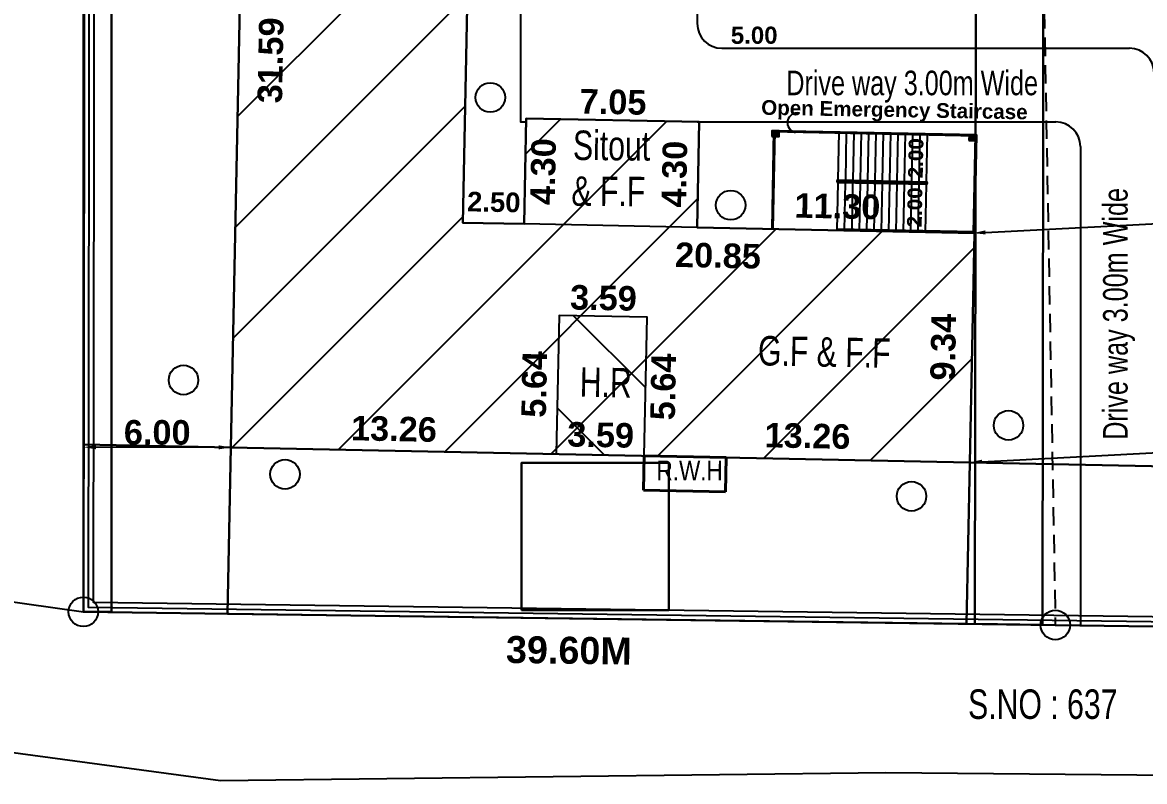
# Model space of a CAD drawing. Header units: metres. Extents: x 0 to 602, y 0 to 196.
# Drawn here: x 45.11 to 90.83, y 50.02 to 80.94 of the extents above; entities that cross this region are included whole.
import ezdxf

# ---------------------------------------------------------------- set-up
doc = ezdxf.new("R2010")
doc.units = ezdxf.units.M
doc.header["$MEASUREMENT"] = 0
doc.linetypes.add('HIDDEN', pattern=[0.375, 0.25, -0.125])
doc.layers.add('BLK_1_COVERED_AREA', color=1, linetype='Continuous', lineweight=35)
doc.layers.add('BLK_1_INTERNAL_VEHICULAR_ACCESS', color=161, linetype='Continuous', lineweight=0)
for name, color, linetype in [('BLK_1_LVL_0_BLDG_FOOT_PRINT', 7, 'Continuous'), ('BLK_1_LVL_0_REAR_SETBACK', 7, 'Continuous'), ('BLK_1_LVL_0_SIDE_SETBACK1', 7, 'Continuous'), ('BLK_1_LVL_0_SIDE_SETBACK2', 7, 'Continuous'), ('BLK_2_LVL_0_REAR_SETBACK', 7, 'Continuous'), ('DISTANCE_BLK', 7, 'Continuous'), ('PLOT_BOUNDARY', 7, 'Continuous'), ('RWH', 7, 'Continuous')]:
    doc.layers.add(name, color=color, linetype=linetype)
doc.styles.add('.3', font='GILC____.TTF', dxfattribs={"height": 0.3})
doc.styles.add('.5', font='GILC____.TTF', dxfattribs={"height": 0.5})
doc.styles.add('Ar Bold', font='arialbd.ttf')
doc.styles.get("Standard").update_dxf_attribs({"font": 'swissc.ttf', "height": 0.23})
doc.dimstyles.new('$Side open200', dxfattribs={"dimtxt": 1, "dimasz": 0.5, "dimexe": 0.18, "dimexo": 0.0625, "dimgap": 0.09, "dimtad": 1, "dimzin": 4, "dimdsep": 46, "dimtxsty": 'Ar Bold', "dimcen": 0.09, "dimse1": 1, "dimse2": 1, "dimclrd": 252, "dimclrt": 40, "dimadec": 0, "dimazin": 0, "dimtfac": 1, "dimtix": 1, "dimtofl": 0, "dimtmove": 2, "dimatfit": 0, "dimfxl": 0, "dimtzin": 0, "dimarcsym": 0})
doc.dimstyles.new('&Site100', dxfattribs={"dimtxt": 1.1, "dimasz": 0.18, "dimexe": 0.18, "dimexo": 0.0625, "dimgap": 0.12, "dimtad": 1, "dimzin": 4, "dimdsep": 46, "dimtxsty": 'Ar Bold', "dimcen": 0.09, "dimse1": 1, "dimse2": 1, "dimsd1": 1, "dimsd2": 1, "dimclrt": 3, "dimadec": 0, "dimazin": 0, "dimtfac": 1, "dimtix": 1, "dimtofl": 0, "dimtmove": 0, "dimatfit": 3, "dimfxl": 0, "dimtolj": 1, "dimtzin": 0, "dimarcsym": 0})
doc.dimstyles.new('~dimensions 1000', dxfattribs={"dimtxt": 1, "dimasz": 0.17, "dimexe": 0.05, "dimexo": 0.0625, "dimgap": 0.06, "dimtad": 1, "dimzin": 4, "dimdsep": 46, "dimtxsty": 'Ar Bold', "dimcen": 0.09, "dimse1": 1, "dimse2": 1, "dimsd1": 1, "dimsd2": 1, "dimadec": 0, "dimazin": 0, "dimtfac": 1, "dimtix": 1, "dimtofl": 0, "dimtmove": 2, "dimatfit": 3, "dimfxl": 0, "dimtolj": 1, "dimtzin": 0, "dimarcsym": 0})

# ---------------------------------------------------------------- blocks, each defined once
blk = doc.blocks.new('*D891')
at = {"color": 252, "linetype": 'Continuous', "lineweight": -2}
blk.add_line((53.1, 63.633), (48.103, 63.64), dxfattribs=at)
at = {"color": 252, "linetype": 'Continuous', "lineweight": 30}
for points in [[(48.103, 63.723), (48.103, 63.556), (47.603, 63.64)], [(53.1, 63.716), (53.1, 63.549), (53.6, 63.632)]]:
    blk.add_solid(points, dxfattribs=at)
at = {"layer": 'Defpoints', "color": 0, "linetype": 'Continuous', "lineweight": 30}
for p in [(47.603, 63.893), (47.603, 63.64), (53.601, 63.885)]:
    blk.add_point(p, dxfattribs=at)
at = {"color": 40, "linetype": 'Continuous', "insert": (50.602, 64.237), "char_height": 1, "attachment_point": 5, "rotation": 359.9223, "style": 'Ar Bold'}
blk.add_mtext('6.00', dxfattribs=at)
blk = doc.blocks.new('*D1224')
at = {"color": 252, "linetype": 'Continuous', "lineweight": -2}
blk.add_line((84.203, 63.048), (128.811, 65.373), dxfattribs=at)
at = {"color": 252, "linetype": 'Continuous', "lineweight": 30}
for points in [[(128.807, 65.456), (128.815, 65.29), (129.31, 65.399)], [(84.199, 63.131), (84.208, 62.965), (83.704, 63.022)]]:
    blk.add_solid(points, dxfattribs=at)
at = {"layer": 'Defpoints', "color": 0, "linetype": 'Continuous', "lineweight": 30}
for p in [(129.31, 65.399), (129.31, 65.399), (83.704, 63.022)]:
    blk.add_point(p, dxfattribs=at)
at = {"color": 40, "linetype": 'Continuous', "insert": (106.476, 64.81), "char_height": 1, "attachment_point": 5, "rotation": 2.9839, "style": 'Ar Bold'}
blk.add_mtext('45.67', dxfattribs=at)
blk = doc.blocks.new('*D892')
at = {"color": 252, "linetype": 'Continuous', "lineweight": -2}
for p, q in [((128.326, 74.68), (115.585, 74.016)), ((84.343, 72.387), (111.972, 73.827))]:
    blk.add_line(p, q, dxfattribs=at)
at = {"color": 252, "linetype": 'Continuous', "lineweight": 30}
for points in [[(128.321, 74.763), (128.33, 74.597), (128.825, 74.706)], [(84.338, 72.47), (84.347, 72.304), (83.843, 72.361)]]:
    blk.add_solid(points, dxfattribs=at)
at = {"layer": 'Defpoints', "color": 0, "linetype": 'Continuous', "lineweight": 30}
for p in [(128.825, 74.706), (128.825, 74.706), (83.843, 72.361)]:
    blk.add_point(p, dxfattribs=at)
at = {"color": 40, "linetype": 'Continuous', "insert": (113.778, 73.921), "char_height": 1, "attachment_point": 5, "rotation": 2.9839, "style": 'Ar Bold'}
blk.add_mtext('45.04', dxfattribs=at)
blk = doc.blocks.new('*D1240')
at = {"layer": 'Defpoints', "color": 0, "linetype": 'Continuous', "lineweight": 30}
for p in [(55.35, 95.193), (56.117, 95.178), (54.709, 63.61)]:
    blk.add_point(p, dxfattribs=at)
at = {"color": 0, "linetype": 'Continuous', "insert": (55.227, 79.397), "char_height": 1, "attachment_point": 5, "rotation": 88.8388, "style": 'Ar Bold'}
blk.add_mtext('\\A1;31.59', dxfattribs=at)
blk = doc.blocks.new('*D1241')
at = {"layer": 'Defpoints', "color": 0, "linetype": 'Continuous', "lineweight": 30}
for p in [(63.831, 111.435), (62.157, 72.801), (63.047, 72.783)]:
    blk.add_point(p, dxfattribs=at)
at = {"color": 0, "linetype": 'Continuous', "insert": (61.978, 92.138), "char_height": 1, "attachment_point": 5, "rotation": 88.8382, "style": 'Ar Bold'}
blk.add_mtext('\\A1;38.66', dxfattribs=at)
blk = doc.blocks.new('*D1242')
at = {"layer": 'Defpoints', "color": 0, "linetype": 'Continuous', "lineweight": 30}
for p in [(53.642, 65.705), (66.9, 65.436), (66.864, 63.675)]:
    blk.add_point(p, dxfattribs=at)
at = {"color": 0, "linetype": 'Continuous', "insert": (60.247, 64.38), "char_height": 1, "attachment_point": 5, "rotation": 358.8388, "style": 'Ar Bold'}
blk.add_mtext('\\A1;13.26', dxfattribs=at)
blk = doc.blocks.new('*D1243')
at = {"layer": 'Defpoints', "color": 0, "linetype": 'Continuous', "lineweight": 30}
for p in [(66.858, 63.363), (70.447, 63.291), (70.452, 63.528)]:
    blk.add_point(p, dxfattribs=at)
at = {"color": 0, "linetype": 'Continuous', "insert": (68.669, 64.135), "char_height": 1, "attachment_point": 5, "rotation": 358.8388, "style": 'Ar Bold'}
blk.add_mtext('\\A1;3.59', dxfattribs=at)
blk = doc.blocks.new('*D1244')
at = {"layer": 'Defpoints', "color": 0, "linetype": 'Continuous', "lineweight": 30}
for p in [(66.972, 69.002), (66.481, 63.371), (66.858, 63.363)]:
    blk.add_point(p, dxfattribs=at)
at = {"color": 0, "linetype": 'Continuous', "insert": (65.968, 66.202), "char_height": 1, "attachment_point": 5, "rotation": 88.8388, "style": 'Ar Bold'}
blk.add_mtext('\\A1;5.64', dxfattribs=at)
blk = doc.blocks.new('*D1245')
at = {"layer": 'Defpoints', "color": 0, "linetype": 'Continuous', "lineweight": 30}
for p in [(66.976, 69.18), (66.972, 69.002), (70.561, 68.93)]:
    blk.add_point(p, dxfattribs=at)
at = {"color": 0, "linetype": 'Continuous', "insert": (68.782, 69.715), "char_height": 1, "attachment_point": 5, "rotation": 358.8388, "style": 'Ar Bold'}
blk.add_mtext('\\A1;3.59', dxfattribs=at)
blk = doc.blocks.new('*D1246')
at = {"layer": 'Defpoints', "color": 0, "linetype": 'Continuous', "lineweight": 30}
for p in [(70.561, 68.93), (70.447, 63.291), (71.734, 63.265)]:
    blk.add_point(p, dxfattribs=at)
at = {"color": 0, "linetype": 'Continuous', "insert": (71.221, 66.096), "char_height": 1, "attachment_point": 5, "rotation": 88.8388, "style": 'Ar Bold'}
blk.add_mtext('\\A1;5.64', dxfattribs=at)
blk = doc.blocks.new('*D1247')
at = {"layer": 'Defpoints', "color": 0, "linetype": 'Continuous', "lineweight": 30}
for p in [(70.535, 67.66), (83.793, 67.392), (83.712, 63.39)]:
    blk.add_point(p, dxfattribs=at)
at = {"color": 0, "linetype": 'Continuous', "insert": (77.095, 64.095), "char_height": 1, "attachment_point": 5, "rotation": 358.8388, "style": 'Ar Bold'}
blk.add_mtext('\\A1;13.26', dxfattribs=at)
blk = doc.blocks.new('*D1248')
at = {"layer": 'Defpoints', "color": 0, "linetype": 'Continuous', "lineweight": 30}
for p in [(83.294, 72.372), (83.893, 72.36), (83.704, 63.022)]:
    blk.add_point(p, dxfattribs=at)
at = {"color": 0, "linetype": 'Continuous', "insert": (82.629, 67.715), "char_height": 1, "attachment_point": 5, "rotation": 88.8388, "style": 'Ar Bold'}
blk.add_mtext('\\A1;9.34', dxfattribs=at)
blk = doc.blocks.new('*D1249')
at = {"layer": 'Defpoints', "color": 0, "linetype": 'Continuous', "lineweight": 30}
for p in [(72.596, 72.589), (83.893, 72.36), (83.862, 70.797)]:
    blk.add_point(p, dxfattribs=at)
at = {"color": 0, "linetype": 'Continuous', "insert": (78.314, 73.448), "char_height": 1, "attachment_point": 5, "rotation": 358.8388, "style": 'Ar Bold'}
blk.add_mtext('\\A1;11.30', dxfattribs=at)
blk = doc.blocks.new('*D1250')
at = {"layer": 'Defpoints', "color": 0, "linetype": 'Continuous', "lineweight": 30}
for p in [(65.638, 77.199), (65.547, 72.732), (72.596, 72.589)]:
    blk.add_point(p, dxfattribs=at)
at = {"color": 0, "linetype": 'Continuous', "insert": (69.174, 77.698), "char_height": 1, "attachment_point": 5, "rotation": 358.8388, "style": 'Ar Bold'}
blk.add_mtext('\\A1;7.05', dxfattribs=at)
blk = doc.blocks.new('*D1251')
at = {"layer": 'Defpoints', "color": 0, "linetype": 'Continuous', "lineweight": 30}
for p in [(72.683, 76.888), (72.596, 72.589), (72.596, 72.589)]:
    blk.add_point(p, dxfattribs=at)
at = {"color": 0, "linetype": 'Continuous', "insert": (71.679, 74.762), "char_height": 1, "attachment_point": 5, "rotation": 88.8388, "style": 'Ar Bold'}
blk.add_mtext('\\A1;4.30', dxfattribs=at)
blk = doc.blocks.new('*D1252')
at = {"layer": 'Defpoints', "color": 0, "linetype": 'Continuous', "lineweight": 30}
for p in [(65.634, 77.031), (65.547, 72.732), (66.856, 72.705)]:
    blk.add_point(p, dxfattribs=at)
at = {"color": 0, "linetype": 'Continuous', "insert": (66.329, 74.866), "char_height": 1, "attachment_point": 5, "rotation": 88.8388, "style": 'Ar Bold'}
blk.add_mtext('\\A1;4.30', dxfattribs=at)
blk = doc.blocks.new('*D1253')
at = {"layer": 'Defpoints', "color": 0, "linetype": 'Continuous', "lineweight": 30}
for p in [(63.048, 72.783), (83.893, 72.36), (83.859, 70.658)]:
    blk.add_point(p, dxfattribs=at)
at = {"color": 0, "linetype": 'Continuous', "insert": (73.448, 71.44), "char_height": 1, "attachment_point": 5, "rotation": 358.8388, "style": 'Ar Bold'}
blk.add_mtext('\\A1;20.85', dxfattribs=at)
blk = doc.blocks.new('*D1220')
at = {"layer": 'Defpoints', "color": 0, "linetype": 'Continuous', "lineweight": 30}
for p in [(47.594, 56.933), (87.191, 56.397), (87.164, 54.41)]:
    blk.add_point(p, dxfattribs=at)
at = {"color": 3, "linetype": 'Continuous', "insert": (67.374, 55.36), "char_height": 1.1, "attachment_point": 5, "rotation": 359.2247, "style": 'Ar Bold'}
blk.add_mtext('\\A1;39.60M', dxfattribs=at)
blk = doc.blocks.new('*D1221')
at = {"layer": 'Defpoints', "color": 0, "linetype": 'Continuous', "lineweight": 30}
for p in [(46.656, 165.045), (47.74, 165.043), (47.594, 56.933)]:
    blk.add_point(p, dxfattribs=at)
at = {"color": 3, "linetype": 'Continuous', "insert": (45.9, 110.991), "char_height": 1.1, "attachment_point": 5, "rotation": 89.9223, "style": 'Ar Bold'}
blk.add_mtext('\\A1;107.80M', dxfattribs=at)
blk = doc.blocks.new('*D1255')
at = {"color": 252, "lineweight": -2}
blk.add_line((37.449, 164.557), (37.303, 57.447), dxfattribs=at)
at = {"color": 252, "linetype": 'Continuous', "lineweight": 30}
for points in [[(37.365, 164.558), (37.532, 164.557), (37.449, 165.057)], [(37.22, 57.447), (37.387, 57.447), (37.303, 56.947)]]:
    blk.add_solid(points, dxfattribs=at)
at = {"layer": 'Defpoints', "color": 0, "linetype": 'Continuous', "lineweight": 30}
for p in [(47.74, 165.043), (37.303, 56.947), (47.594, 56.933)]:
    blk.add_point(p, dxfattribs=at)
at = {"color": 40, "linetype": 'Continuous', "lineweight": 30, "insert": (36.775, 111.003), "char_height": 1, "attachment_point": 5, "rotation": 89.9223, "style": 'Ar Bold'}
blk.add_mtext('108.11', dxfattribs=at)

msp = doc.modelspace()

# ---------------------------------------------------------------- hatches: boundary and pattern name
at = {"linetype": 'Continuous'}
h = msp.add_hatch(dxfattribs=at)
h.set_pattern_fill('ANSI31', color=115, scale=25)
h.set_pattern_definition([(45, (-2851.315, -10159.8988), (-2.2097087, 2.2097087), [])])
h.paths.add_polyline_path([(63.922, 115.894), (64.048, 122.122), (54.79, 122.31), (54.663, 116.081)])
h.paths.add_polyline_path([(63.831, 111.435), (63.922, 115.894), (54.663, 116.081), (54.573, 111.622)])
h.paths.add_polyline_path([(54.321, 99.195), (59.96, 99.081), (59.879, 95.101), (54.241, 95.216), (53.6, 63.632), (66.858, 63.363), (66.972, 69.002), (70.561, 68.93), (70.447, 63.291), (83.704, 63.022), (83.893, 72.36), (72.596, 72.589), (65.547, 72.732), (63.048, 72.783), (63.831, 111.435), (54.573, 111.622)])
h.paths.add_polyline_path([(54.321, 99.195), (54.241, 95.216), (59.879, 95.101), (59.96, 99.081)], flags=17)
h.paths.add_polyline_path([(70.561, 68.93), (66.972, 69.002), (66.858, 63.363), (70.447, 63.291)], flags=17)
h.paths.add_polyline_path([(65.634, 77.031), (65.547, 72.732), (72.596, 72.589), (72.683, 76.888)], flags=17)
h.paths.add_polyline_path([(57.771, 120.208), (60.989, 120.143), (61.031, 122.203), (57.813, 122.269)], flags=24)
h.paths.add_polyline_path([(56.517, 117.55), (56.582, 120.768), (54.521, 120.81), (54.456, 117.592)], flags=9)
h.paths.add_polyline_path([(56.139, 117.885), (61.803, 117.77), (61.84, 119.606), (56.176, 119.721)], flags=24)
h.paths.add_polyline_path([(57.651, 114.29), (60.869, 114.225), (60.911, 116.285), (57.693, 116.35)], flags=9)
h.paths.add_polyline_path([(56.292, 112.22), (56.357, 115.438), (54.297, 115.48), (54.232, 112.262)], flags=9)
h.paths.add_polyline_path([(64.098, 112.062), (64.163, 115.28), (62.103, 115.322), (62.038, 112.104)], flags=9)
h.paths.add_polyline_path([(57.936, 113.046), (60.253, 112.999), (60.289, 114.812), (57.973, 114.859)], flags=24)
h.paths.add_polyline_path([(57.554, 109.506), (60.772, 109.441), (60.814, 111.501), (57.596, 111.567)], flags=24)
h.paths.add_polyline_path([(56.23, 103.349), (56.311, 107.344), (54.25, 107.386), (54.169, 103.391)], flags=24)
h.paths.add_polyline_path([(55.518, 99.25), (58.736, 99.185), (58.778, 101.246), (55.56, 101.311)], flags=24)
h.paths.add_polyline_path([(61.736, 95.449), (61.801, 98.668), (59.741, 98.709), (59.676, 95.491)], flags=24)
h.paths.add_polyline_path([(55.402, 93.534), (58.62, 93.468), (58.662, 95.529), (55.444, 95.594)], flags=24)
h.paths.add_polyline_path([(56.223, 77.385), (56.304, 81.38), (54.244, 81.422), (54.163, 77.427)], flags=24)
h.paths.add_polyline_path([(62.974, 90.118), (63.055, 94.113), (60.995, 94.155), (60.914, 90.16)], flags=24)
h.paths.add_polyline_path([(66.972, 64.557), (67.037, 67.775), (64.977, 67.817), (64.912, 64.599)], flags=25)
h.paths.add_polyline_path([(67.158, 68.71), (70.376, 68.645), (70.418, 70.705), (67.199, 70.77)], flags=25)
h.paths.add_polyline_path([(72.225, 64.45), (72.291, 67.669), (70.23, 67.71), (70.165, 64.492)], flags=24)
h.paths.add_polyline_path([(75.046, 63.099), (79.041, 63.018), (79.082, 65.078), (75.087, 65.159)], flags=9)
h.paths.add_polyline_path([(83.633, 66.078), (83.698, 69.297), (81.638, 69.338), (81.573, 66.12)], flags=24)
h.paths.add_polyline_path([(71.433, 70.444), (75.428, 70.363), (75.47, 72.423), (71.475, 72.504)], flags=24)
h.paths.add_polyline_path([(74.755, 66.661), (80.419, 66.546), (80.456, 68.382), (74.792, 68.497)], flags=24)
h.paths.add_polyline_path([(58.178, 83.473), (58.278, 88.381), (56.441, 88.418), (56.342, 83.51)], flags=24)
h.paths.add_polyline_path([(60.266, 83.167), (60.381, 88.83), (58.544, 88.868), (58.43, 83.204)], flags=24)
h.paths.add_polyline_path([(56, 95.566), (56.065, 98.784), (54.005, 98.826), (53.939, 95.607)], flags=25)
h.paths.add_polyline_path([(55.757, 96.219), (58.074, 96.172), (58.11, 97.984), (55.794, 98.031)], flags=24)
h.paths.add_polyline_path([(67.499, 65.389), (69.815, 65.342), (69.852, 67.154), (67.535, 67.201)], flags=24)
h.paths.add_polyline_path([(72.684, 73.154), (72.749, 76.372), (70.689, 76.414), (70.624, 73.195)], flags=25)
h.paths.add_polyline_path([(67.334, 73.258), (67.4, 76.476), (65.339, 76.518), (65.274, 73.3)], flags=25)
h.paths.add_polyline_path([(67.165, 73.158), (70.592, 73.128), (70.608, 74.959), (67.181, 74.989)], flags=24)
h.paths.add_polyline_path([(67.226, 75.012), (70.723, 74.982), (70.739, 76.828), (67.242, 76.858)], flags=24)
h = msp.add_hatch(dxfattribs=at)
h.set_pattern_fill('ANSI31', color=8, scale=25, angle=90)
h.set_pattern_definition([(135, (-2851.315, -10159.8988), (-2.2097087, -2.2097087), [])])
h.paths.add_polyline_path([(54.663, 116.081), (54.573, 111.622), (63.831, 111.435), (63.922, 115.894)])
h.paths.add_polyline_path([(59.96, 99.081), (54.321, 99.195), (54.241, 95.216), (59.879, 95.101)])
h.paths.add_polyline_path([(66.858, 63.363), (70.447, 63.291), (70.561, 68.93), (66.972, 69.002)])
h.paths.add_polyline_path([(57.651, 114.29), (60.869, 114.225), (60.911, 116.285), (57.693, 116.35)], flags=9)
h.paths.add_polyline_path([(56.292, 112.22), (56.357, 115.438), (54.297, 115.48), (54.232, 112.262)], flags=9)
h.paths.add_polyline_path([(64.098, 112.062), (64.163, 115.28), (62.103, 115.322), (62.038, 112.104)], flags=9)
h.paths.add_polyline_path([(57.936, 113.046), (60.253, 112.999), (60.289, 114.812), (57.973, 114.859)], flags=24)
h.paths.add_polyline_path([(56, 95.566), (56.065, 98.784), (54.005, 98.826), (53.939, 95.607)], flags=9)
h.paths.add_polyline_path([(55.757, 96.219), (58.074, 96.172), (58.11, 97.984), (55.794, 98.031)], flags=24)
h.paths.add_polyline_path([(67.045, 63.131), (70.263, 63.066), (70.305, 65.126), (67.086, 65.191)], flags=9)
h.paths.add_polyline_path([(67.499, 65.389), (69.815, 65.342), (69.852, 67.154), (67.535, 67.201)], flags=24)
at = {"linetype": 'Continuous', "ltscale": 0.1}
h = msp.add_hatch(color=115, dxfattribs=at)
h.dxf.hatch_style = 1
h.paths.add_polyline_path([(75.642, 76.298), (75.941, 76.292), (75.946, 76.522), (75.646, 76.528)])
h = msp.add_hatch(color=115, dxfattribs=at)
h.dxf.hatch_style = 1
h.paths.add_polyline_path([(83.67, 76.135), (83.97, 76.129), (83.975, 76.359), (83.675, 76.365)])

# ---------------------------------------------------------------- linework, layer by layer
at = {"color": 115, "linetype": 'HIDDEN', "ltscale": 3}
msp.add_line((85.168, 169.182), (87.191, 56.397), dxfattribs=at)
at = {"color": 3, "linetype": 'Continuous'}
for p, q in [((47.74, 165.043), (47.594, 56.933)), ((72.596, 72.589), (65.547, 72.732)), ((47.594, 56.933), (105.192, 56.153))]:
    msp.add_line(p, q, dxfattribs=at)
at = {"color": 11, "linetype": 'Continuous'}
for p, q in [((72.601, 118.385), (72.601, 80.89)), ((73.601, 79.89), (90.215, 79.89)), ((88.215, 75.89), (88.215, 56.383))]:
    msp.add_line(p, q, dxfattribs=at)
at = {"color": 115, "linetype": 'Continuous', "ltscale": 0.1}
for p, q in [((75.716, 76.527), (75.635, 72.527)), ((83.973, 76.309), (75.645, 76.478)), ((83.975, 76.359), (75.646, 76.528)), ((75.766, 76.526), (75.685, 72.526)), ((78.376, 76.473), (78.336, 74.523)), ((78.676, 76.467), (78.636, 74.517)), ((78.976, 76.461), (78.936, 74.511)), ((79.275, 76.454), (79.236, 74.505)), ((79.575, 76.448), (79.536, 74.499)), ((79.875, 76.442), (79.836, 74.493)), ((80.175, 76.436), (80.136, 74.487)), ((80.475, 76.43), (80.436, 74.481)), ((80.775, 76.424), (80.736, 74.474)), ((81.075, 76.418), (81.036, 74.468)), ((81.375, 76.412), (81.336, 74.462)), ((81.675, 76.406), (81.635, 74.456)), ((81.975, 76.4), (81.935, 74.45)), ((83.925, 76.36), (83.843, 72.361)), ((83.975, 76.359), (83.893, 72.36)), ((78.336, 74.523), (81.935, 74.45)), ((78.334, 74.423), (78.295, 72.474)), ((78.334, 74.423), (81.933, 74.35)), ((78.335, 74.473), (81.934, 74.4)), ((78.335, 74.473), (81.934, 74.4)), ((78.634, 74.417), (78.595, 72.467)), ((78.934, 74.411), (78.894, 72.461)), ((79.234, 74.405), (79.194, 72.455)), ((79.534, 74.399), (79.494, 72.449)), ((79.834, 74.393), (79.794, 72.443)), ((80.134, 74.387), (80.094, 72.437)), ((80.434, 74.381), (80.394, 72.431)), ((80.734, 74.374), (80.694, 72.425)), ((81.034, 74.368), (80.994, 72.419)), ((81.333, 74.362), (81.294, 72.413)), ((81.633, 74.356), (81.594, 72.407)), ((81.933, 74.35), (81.894, 72.401)), ((83.894, 72.41), (78.296, 72.524)), ((83.895, 72.43), (83.895, 72.43))]:
    msp.add_line(p, q, dxfattribs=at)
at = {"color": 6, "lineweight": 40}
for p, q in [((70.418, 61.885), (70.447, 63.291)), ((70.447, 63.291), (73.778, 63.223)), ((73.778, 63.223), (73.749, 61.818)), ((73.749, 61.818), (70.418, 61.885))]:
    msp.add_line(p, q, dxfattribs=at)
at = {"color": 4, "linetype": 'Continuous'}
msp.add_line((14.344, 61.587), (47.594, 56.933), dxfattribs=at)
at = {"color": 115, "linetype": 'Continuous'}
for points in [[(47.94, 165.043), (47.794, 57.13), (105.194, 56.353), (129.582, 56.353), (123.479, 173.413)], [(48.14, 165.043), (47.994, 57.327), (105.195, 56.553), (129.371, 56.553), (123.279, 173.402)]]:
    msp.add_lwpolyline(points, dxfattribs=at)
at = {"color": 11, "linetype": 'Continuous'}
for points in [[(55.268, 165.876), (61.066, 144.15), (65.401, 117.797), (65.401, 76.89), (65.631, 76.89)], [(72.601, 76.89), (87.215, 76.89)]]:
    msp.add_lwpolyline(points, dxfattribs=at)
at = {"color": 1, "linetype": 'Continuous'}
msp.add_lwpolyline([(64.048, 122.122), (54.79, 122.31), (53.6, 63.632), (83.704, 63.022), (83.893, 72.36), (72.596, 72.589), (72.683, 76.888), (65.634, 77.031), (65.547, 72.732), (63.048, 72.783)], close=True, dxfattribs=at)
at = {"color": 115, "linetype": 'Continuous', "ltscale": 0.1}
for points in [[(75.642, 76.298), (75.941, 76.292), (75.946, 76.522), (75.646, 76.528)], [(83.67, 76.135), (83.97, 76.129), (83.975, 76.359), (83.675, 76.365)]]:
    msp.add_lwpolyline(points, close=True, dxfattribs=at)
at = {"color": 2, "linetype": 'Continuous'}
msp.add_lwpolyline([(70.447, 63.291), (70.561, 68.93), (66.972, 69.002), (66.858, 63.363)], close=True, dxfattribs=at)
at = {"color": 4, "linetype": 'Continuous'}
msp.add_lwpolyline([(14.344, 55.308), (53.179, 50.068), (80.28, 50.396), (119.743, 50.021), (157.592, 52.343)], dxfattribs=at)
at = {"color": 6}
for centre in [(64.171, 77.883), (73.966, 73.495), (51.673, 66.375), (85.285, 64.528), (55.808, 62.536), (81.333, 61.64)]:
    msp.add_circle(centre, 0.6, dxfattribs=at)
at = {"linetype": 'Continuous'}
for centre in [(47.594, 56.933), (87.191, 56.397)]:
    msp.add_circle(centre, 0.6, dxfattribs=at)
at = {"color": 11, "linetype": 'Continuous'}
for centre, start, end in [((73.601, 80.89), 180, 270), ((90.215, 78.89), 0, 90), ((87.215, 75.89), 0, 90)]:
    msp.add_arc(centre, 1, start, end, dxfattribs=at)
at = {"color": 115}
msp.add_arc((76.679, 76.853), 0.402, 79.0318, 258.5339, dxfattribs=at)
at = {"color": 115, "linetype": 'Continuous', "ltscale": 0.1}
for centre, start, end in [((78.335, 74.473), 88.8388, 268.8388), ((81.934, 74.4), 268.8388, 88.8388)]:
    msp.add_arc(centre, 0.05, start, end, dxfattribs=at)
at = {"layer": 'BLK_1_COVERED_AREA', "color": 140, "lineweight": 30}
msp.add_lwpolyline([(54.79, 122.31), (64.048, 122.122), (63.048, 72.783), (65.547, 72.732), (65.634, 77.031), (72.683, 76.888), (72.596, 72.589), (83.893, 72.355), (83.704, 63.022), (53.6, 63.632)], close=True, dxfattribs=at)
at = {"layer": 'BLK_1_INTERNAL_VEHICULAR_ACCESS', "color": 161, "lineweight": 30}
msp.add_lwpolyline([(65.44, 56.997), (71.44, 56.997), (71.44, 62.997), (65.44, 62.997)], close=True, dxfattribs=at)
at = {"layer": 'BLK_1_LVL_0_BLDG_FOOT_PRINT', "color": 1, "lineweight": 30}
msp.add_lwpolyline([(54.79, 122.31), (64.048, 122.122), (63.048, 72.783), (65.547, 72.732), (65.634, 77.031), (72.683, 76.888), (72.596, 72.589), (83.893, 72.355), (83.704, 63.022), (53.6, 63.632)], close=True, dxfattribs=at)
at = {"layer": 'BLK_1_LVL_0_REAR_SETBACK', "color": 11, "lineweight": 30}
msp.add_lwpolyline([(83.704, 63.022), (53.6, 63.632), (53.463, 56.853), (83.571, 56.446)], close=True, dxfattribs=at)
at = {"layer": 'BLK_1_LVL_0_SIDE_SETBACK1', "color": 171, "lineweight": 30}
msp.add_lwpolyline([(126.419, 120.858), (64.048, 122.122), (63.048, 72.783), (65.547, 72.732), (65.634, 77.031), (72.683, 76.888), (72.596, 72.589), (83.893, 72.355), (83.704, 63.022), (129.483, 62.094)], close=True, dxfattribs=at)
at = {"layer": 'BLK_1_LVL_0_SIDE_SETBACK2', "color": 102, "lineweight": 30}
msp.add_lwpolyline([(54.79, 122.31), (47.682, 122.454), (47.603, 63.754), (53.6, 63.632)], close=True, dxfattribs=at)
at = {"layer": 'BLK_2_LVL_0_REAR_SETBACK', "color": 11, "lineweight": 30}
msp.add_lwpolyline([(86.74, 106.934), (83.99, 106.938), (83.912, 56.441), (86.662, 56.404)], close=True, dxfattribs=at)
at = {"layer": 'DISTANCE_BLK', "color": 238, "lineweight": 30}
msp.add_lwpolyline([(54.79, 122.31), (64.048, 122.122), (63.048, 72.783), (65.547, 72.732), (65.634, 77.031), (72.683, 76.888), (72.596, 72.589), (83.893, 72.355), (83.704, 63.022), (53.6, 63.632)], close=True, dxfattribs=at)
at = {"layer": 'PLOT_BOUNDARY', "color": 70, "linetype": 'Continuous', "lineweight": 30, "ltscale": 0.25}
msp.add_lwpolyline([(47.74, 165.043), (62.506, 166.676), (72.645, 167.798), (85.168, 169.182), (104.792, 171.353), (123.679, 173.423), (129.792, 56.153), (105.192, 56.153), (87.191, 56.397), (47.594, 56.933)], close=True, dxfattribs=at)
at = {"layer": 'RWH', "color": 130, "lineweight": 30}
msp.add_lwpolyline([(47.594, 56.933), (48.746, 56.933), (48.746, 83.043), (47.594, 83.043)], close=True, dxfattribs=at)

# ---------------------------------------------------------------- texts
for s, height, style, p in [('Drive way 3.00m Wide ', 1, '.3', (76.232, 77.975)), ('S.NO : 637', 1.2, '.5', (83.637, 52.574))]:
    msp.add_text(s, height=height, dxfattribs=dict(style=style)).set_placement(p)
at = {"color": 115, "style": 'Ar Bold'}
msp.add_text('Open Emergency Staircase', height=0.6, rotation=359, dxfattribs=at).set_placement((75.205, 77.181))
for s, height, rotation, style, p in [('Sitout', 1.2, 359.5044, '.5', (67.536, 75.339)), ('& F.F', 1.2, 359.5044, '.5', (67.473, 73.476)), ('Drive way 3.00m Wide ', 1, 90, '.3', (90.136, 63.943)), ('G.F & F.F', 1.2, 358.8388, '.5', (75.067, 66.976)), ('H.R', 1.2, 358.8388, '.5', (67.807, 65.7))]:
    msp.add_text(s, height=height, rotation=rotation, dxfattribs=dict(style=style)).set_placement(p)
msp.add_text('R.W.H', height=0.8, rotation=359.7386).set_placement((70.942, 62.297))
at = {"linetype": 'Continuous', "insert": (74.923, 80.414), "char_height": 0.7, "attachment_point": 5, "style": 'Ar Bold'}
msp.add_mtext('\\A1;5.00', dxfattribs=at)
at = {"color": 4, "linetype": 'Continuous', "char_height": 0.6, "attachment_point": 5, "rotation": 88.8388, "style": 'Ar Bold'}
for insert in [(81.509, 75.409), (81.466, 73.409)]:
    msp.add_mtext('\\A1;2.00', dxfattribs=dict(at, insert=insert))
at = {"linetype": 'Continuous', "insert": (64.315, 73.62), "char_height": 0.8, "attachment_point": 5, "rotation": 358.8382, "style": 'Ar Bold'}
msp.add_mtext('\\A1;2.50', dxfattribs=at)

# ---------------------------------------------------------------- dimensions: what is measured, and where the dimension line sits
at = {"linetype": 'Continuous', "lineweight": 30}
dim = msp.add_aligned_dim(p1=(47.74, 165.043), p2=(47.594, 56.933), distance=-10.291, dimstyle='$Side open200', override={"dimfxl": 0.05, "dimfxlon": 1, "dimarcsym": 1}, dxfattribs=at)
dim.commit()
dim.dimension.update_dxf_attribs({"geometry": '*D1255', "text_midpoint": (36.775, 111.003)})
at = {"linetype": 'Continuous'}
dim = msp.add_aligned_dim(p1=(47.594, 56.933), p2=(47.74, 165.043), distance=1.085, text='107.80M', dimstyle='&Site100', override={"dimpost": 'M'}, dxfattribs=at)
dim.commit()
dim.dimension.update_dxf_attribs({"geometry": '*D1221', "text_midpoint": (45.9, 110.991)})
for p1, p2, distance, dimstyle, picture, middle in [((63.831, 111.435), (63.047, 72.783), -0.891, '~dimensions 1000', '*D1241', (61.978, 92.138)), ((54.709, 63.61), (55.35, 95.193), -0.768, '~dimensions 1000', '*D1240', (55.227, 79.397)), ((72.596, 72.589), (65.547, 72.732), -4.468, '~dimensions 1000', '*D1250', (69.174, 77.698)), ((65.634, 77.031), (65.547, 72.732), 1.309, '~dimensions 1000', '*D1252', (66.329, 74.866)), ((63.048, 72.783), (83.893, 72.36), -1.702, '~dimensions 1000', '*D1253', (73.448, 71.44)), ((83.704, 63.022), (83.893, 72.36), 0.6, '~dimensions 1000', '*D1248', (82.629, 67.715)), ((70.561, 68.93), (66.972, 69.002), -0.178, '~dimensions 1000', '*D1245', (68.782, 69.715)), ((66.972, 69.002), (66.858, 63.363), -0.377, '~dimensions 1000', '*D1244', (65.968, 66.202)), ((70.561, 68.93), (70.447, 63.291), 1.288, '~dimensions 1000', '*D1246', (71.221, 66.096)), ((70.535, 67.66), (83.793, 67.392), -4.002, '~dimensions 1000', '*D1247', (77.095, 64.095)), ((53.642, 65.705), (66.9, 65.436), -1.761, '~dimensions 1000', '*D1242', (60.247, 64.38)), ((53.601, 63.885), (47.603, 63.893), 0.252, '$Side open200', '*D891', (50.602, 64.237)), ((66.858, 63.363), (70.447, 63.291), 0.238, '~dimensions 1000', '*D1243', (68.669, 64.135))]:
    dim = msp.add_aligned_dim(p1=p1, p2=p2, distance=distance, dimstyle=dimstyle, dxfattribs=at)
    dim.commit()
    dim.dimension.update_dxf_attribs({"geometry": picture, "text_midpoint": middle})
for base, p1, p2, angle, picture, middle in [((72.596, 72.589), (72.683, 76.888), (72.596, 72.589), 268.8388, '*D1251', (71.679, 74.762)), ((83.862, 70.797), (72.596, 72.589), (83.893, 72.36), 358.8388, '*D1249', (78.314, 73.448))]:
    dim = msp.add_linear_dim(base=base, p1=p1, p2=p2, angle=angle, dimstyle='~dimensions 1000', dxfattribs=at)
    dim.commit()
    dim.dimension.update_dxf_attribs({"geometry": picture, "text_midpoint": middle, "dimtype": 161})
at = {"color": 6, "linetype": 'Continuous'}
dim = msp.add_linear_dim(base=(128.825, 74.706), p1=(83.843, 72.361), p2=(128.825, 74.706), angle=2.9839, dimstyle='$Side open200', dxfattribs=at)
dim.commit()
dim.dimension.update_dxf_attribs({"geometry": '*D892', "text_midpoint": (113.778, 73.921), "dimtype": 161})
dim = msp.add_aligned_dim(p1=(83.704, 63.022), p2=(129.31, 65.399), distance=0, dimstyle='$Side open200', dxfattribs=at)
dim.commit()
dim.dimension.update_dxf_attribs({"geometry": '*D1224', "text_midpoint": (106.476, 64.81)})
at = {"linetype": 'Continuous'}
dim = msp.add_aligned_dim(p1=(47.594, 56.933), p2=(87.191, 56.397), distance=-1.987, dimstyle='&Site100', override={"dimpost": 'M'}, dxfattribs=at)
dim.commit()
dim.dimension.update_dxf_attribs({"geometry": '*D1220', "text_midpoint": (67.374, 55.36)})

doc.saveas('drawing.dxf')
